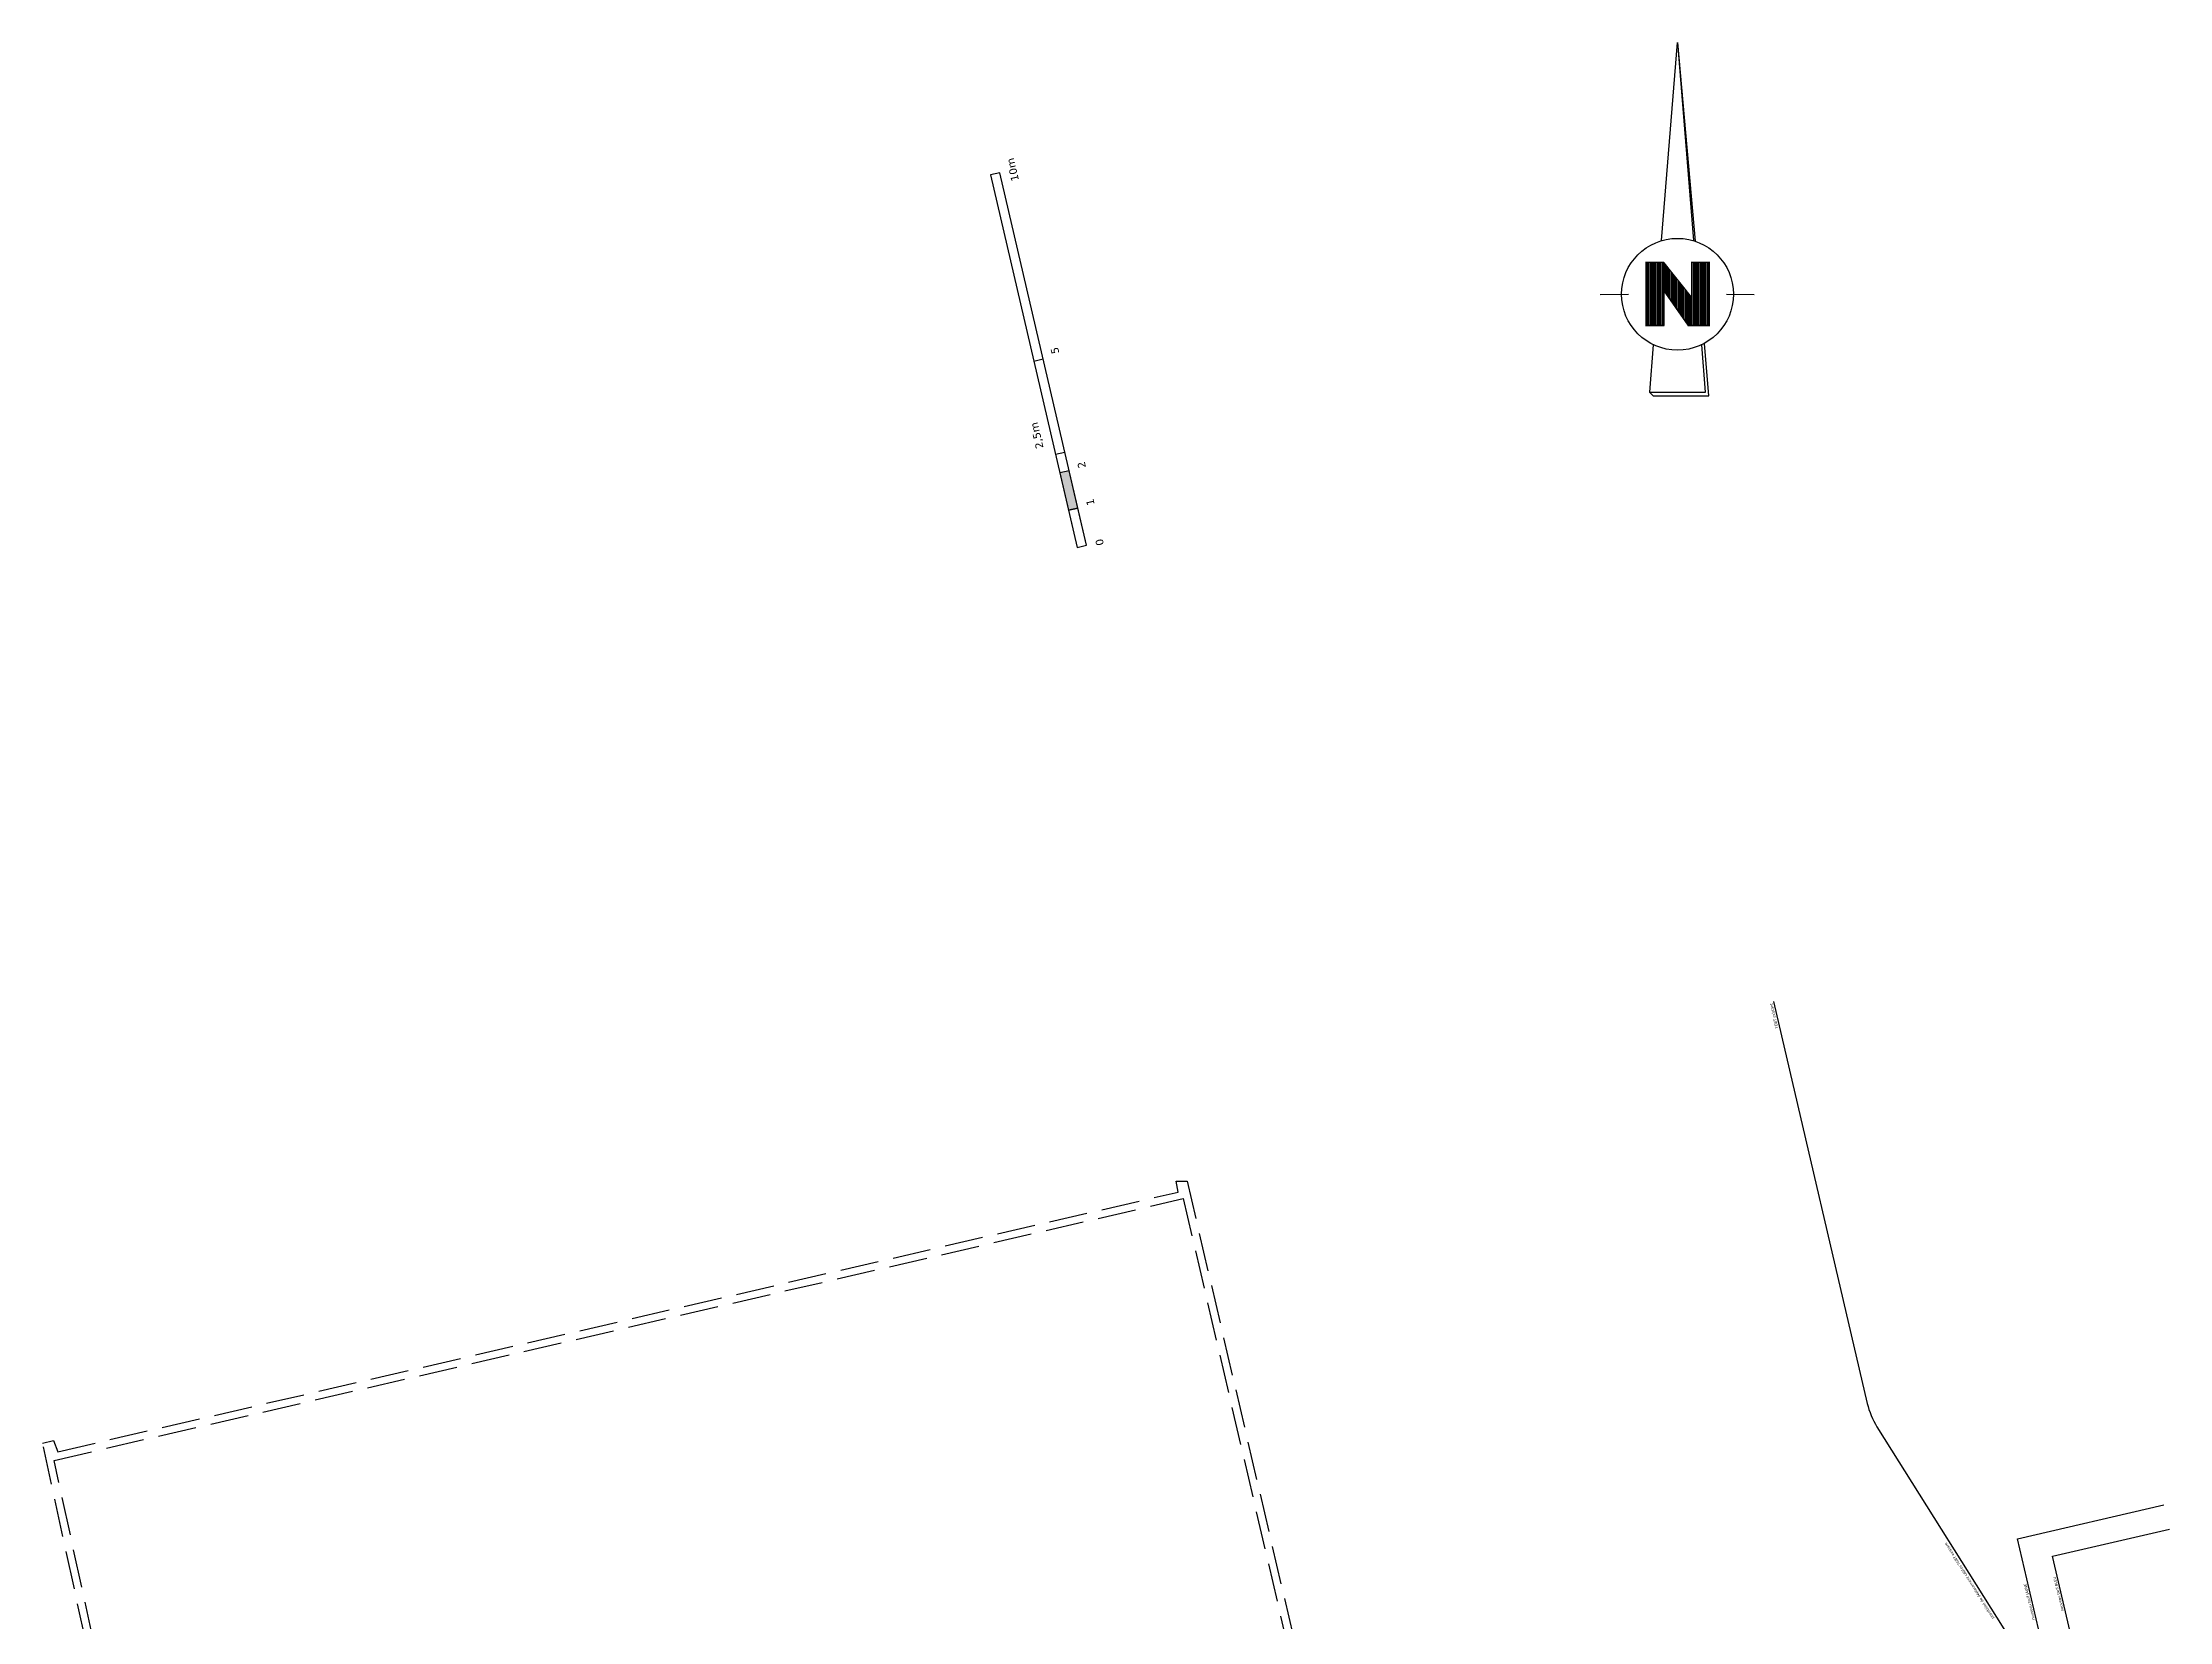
# Model space of a CAD drawing. Header units: metres. Extents: x 596002 to 596090, y 139647 to 139768.
# Drawn here: x 596018.8 to 596074.3, y 139727 to 139768.2 of the extents above; entities that cross this region are included whole.
import ezdxf

# ---------------------------------------------------------------- set-up
doc = ezdxf.new("R2010")
doc.units = ezdxf.units.M
doc.header["$MEASUREMENT"] = 0
doc.linetypes.add('02', pattern=[0.28, 0.2, -0.08])
doc.layers.add('10-TRACE-CONSTRUC-2', color=91, linetype='Continuous', plot=False)
doc.styles.add('locaux 20', font='verdana.ttf', dxfattribs={"height": 0.07})
doc.styles.add('locaux 200', font='verdana.ttf', dxfattribs={"height": 0.35})

# ---------------------------------------------------------------- blocks, each defined once
blk = doc.blocks.new('Nord1')
at = {"color": 0, "linetype": 'Continuous'}
for p, q in [((0, 0), (0.154, -1.731)), ((-0.673, -2.194), (-0.426, -2.193)), ((0.426, -2.193), (0.667, -2.194)), ((0.274, -3.077), (0.234, -2.621)), ((-0.244, -3.046), (-0.213, -3.077)), ((-0.213, -3.077), (0.274, -3.077))]:
    blk.add_line(p, q, dxfattribs=at)
for points in [[(-0.138, -1.726), (0, 0), (0.138, -1.726)], [(-0.266, -1.916), (-0.266, -2.465)], [(-0.254, -1.916), (-0.254, -2.465)], [(-0.242, -1.916), (-0.242, -2.465)], [(-0.23, -1.916), (-0.23, -2.465)], [(-0.218, -1.916), (-0.218, -2.465)], [(-0.206, -1.916), (-0.206, -2.465)], [(-0.193, -1.916), (-0.193, -2.465)], [(-0.181, -1.916), (-0.181, -2.465)], [(-0.169, -1.916), (-0.169, -2.465)], [(-0.157, -1.916), (-0.157, -2.465)], [(-0.145, -1.916), (-0.145, -2.465)], [(-0.132, -1.916), (-0.132, -2.465)], [(-0.12, -1.916), (-0.12, -2.16)], [(-0.108, -1.932), (-0.108, -2.178)], [(-0.096, -1.947), (-0.096, -2.195)], [(-0.084, -1.962), (-0.084, -2.212)], [(-0.072, -1.977), (-0.072, -2.23)], [(-0.059, -1.993), (-0.059, -2.247)], [(-0.047, -2.008), (-0.047, -2.264)], [(-0.035, -2.023), (-0.035, -2.282)], [(0.136, -1.916), (0.136, -2.465)], [(0.148, -1.916), (0.148, -2.465)], [(0.16, -1.916), (0.16, -2.465)], [(0.172, -1.916), (0.172, -2.465)], [(0.184, -1.916), (0.184, -2.465)], [(0.197, -1.916), (0.197, -2.465)], [(0.209, -1.916), (0.209, -2.465)], [(0.221, -1.916), (0.221, -2.465)], [(0.233, -1.916), (0.233, -2.465)], [(0.245, -1.916), (0.245, -2.465)], [(0.257, -1.916), (0.257, -2.465)], [(0.27, -1.916), (0.27, -2.465)], [(-0.12, -2.16), (-0.12, -2.465)], [(-0.023, -2.038), (-0.023, -2.3)], [(-0.011, -2.053), (-0.011, -2.317)], [(0.002, -2.069), (0.002, -2.334)], [(0.014, -2.084), (0.014, -2.352)], [(0.026, -2.099), (0.026, -2.369)], [(0.038, -2.114), (0.038, -2.386)], [(0.05, -2.13), (0.05, -2.404)], [(0.063, -2.145), (0.063, -2.421)], [(0.075, -2.16), (0.075, -2.439)], [(0.087, -2.175), (0.087, -2.456)], [(0.099, -2.191), (0.099, -2.465)], [(0.111, -2.206), (0.111, -2.465)], [(0.123, -2.221), (0.123, -2.465)], [(-0.211, -2.633), (-0.244, -3.046), (0.244, -3.046), (0.211, -2.633)]]:
    blk.add_lwpolyline(points, dxfattribs=at)
at = {"color": 0, "linetype": 'Continuous', "const_width": 0.0122}
blk.add_lwpolyline([(-0.12, -2.465), (-0.12, -2.16), (0.093, -2.465), (0.276, -2.465), (0.276, -1.916), (0.123, -1.916), (0.123, -2.221), (-0.12, -1.916), (-0.273, -1.916), (-0.273, -2.465), (-0.12, -2.465)], close=True, dxfattribs=at)
at = {"color": 0, "linetype": 'Continuous'}
blk.add_circle((0, -2.193), 0.487, dxfattribs=at)

msp = doc.modelspace()

# ---------------------------------------------------------------- hatches: boundary and pattern name
at = {"layer": '10-TRACE-CONSTRUC-2'}
h = msp.add_hatch(color=256, dxfattribs=at)
h.dxf.hatch_style = 1
h.paths.add_polyline_path([(596045.812, 139756.056), (596045.585, 139757.03), (596045.342, 139756.973), (596045.569, 139755.999)])

# ---------------------------------------------------------------- linework, layer by layer
for p, q in [((596044.661, 139759.895), (596044.904, 139759.952)), ((596045.228, 139757.46), (596045.472, 139757.517))]:
    msp.add_line(p, q, dxfattribs=at)
for points in [[(596043.526, 139764.764), (596045.796, 139755.026), (596046.039, 139755.082), (596043.769, 139764.821)], [(596045.812, 139756.056), (596045.585, 139757.03), (596045.342, 139756.973), (596045.569, 139755.999)], [(596046.039, 139755.082), (596045.812, 139756.056), (596045.569, 139755.999), (596045.796, 139755.026)]]:
    msp.add_lwpolyline(points, close=True, dxfattribs=at)
msp.add_lwpolyline([(596063.988, 139743.155), (596066.435, 139732.654, 0.083004), (596066.689, 139732.045), (596070.385, 139726.153, -0.083004), (596070.639, 139725.544), (596070.674, 139725.394)], format="xyb", dxfattribs=at)
at = {"layer": '10-TRACE-CONSTRUC-2', "linetype": '02', "ltscale": 5}
for points in [[(596048.428, 139738.18), (596048.38, 139738.46), (596048.664, 139738.46), (596053.474, 139717.82), (596053.089, 139717.715), (596053.036, 139717.946), (596023.739, 139711.357), (596023.773, 139711.041), (596023.477, 139710.968), (596022.432, 139715.687), (596019.894, 139726.44), (596018.764, 139731.616), (596019.051, 139731.685), (596019.162, 139731.392)], [(596048.564, 139738.006), (596053.183, 139718.184), (596023.559, 139711.522), (596022.627, 139715.732), (596020.089, 139726.484), (596019.067, 139731.165)]]:
    msp.add_lwpolyline(points, close=True, dxfattribs=at)
at = {"layer": '10-TRACE-CONSTRUC-2'}
for points in [[(596071.032, 139726.241), (596070.363, 139729.114), (596074.183, 139730.005)], [(596071.794, 139726.419), (596071.272, 139728.659), (596074.33, 139729.372)]]:
    msp.add_lwpolyline(points, dxfattribs=at)

# ---------------------------------------------------------------- block references
at = {"layer": '10-TRACE-CONSTRUC-2', "xscale": 3, "yscale": 3, "zscale": 3}
msp.add_blockref('Nord1', (596061.477, 139768.223), dxfattribs=at)

# ---------------------------------------------------------------- texts
at = {"layer": '10-TRACE-CONSTRUC-2'}
for s, insert, char_height, width, attachment_point, rotation, style in [('10m', (596044.11, 139764.901), 0.2, 0.41456, 5, 103.1213, 'locaux 200'), ('5', (596045.212, 139760.172), 0.2, 0.41456, 5, 103.1213, 'locaux 200'), ('2,5m', (596044.754, 139757.955), 0.2, 0.41456, 5, 103.1213, 'locaux 200'), ('2', (596045.909, 139757.183), 0.2, 0.41456, 5, 103.1213, 'locaux 200'), ('1', (596046.136, 139756.209), 0.2, 0.41456, 5, 103.1213, 'locaux 200'), ('0', (596046.38, 139755.162), 0.2, 0.41456, 5, 103.1213, 'locaux 200'), ('TGBT existant', (596063.92, 139743.112), 0.07, 1.15877, 6, 103.1213, 'locaux 20'), ('possibilité de déplacement câbles TGBT existant ', (596068.488, 139729.014), 0.07, 2.4349, 6, 122.1008, 'locaux 20'), ('nouveau tarif JAUNE', (596070.563, 139727.946), 0.07, 1.19353, 6, 103.1213, 'locaux 20'), ('nouveau tarif BLEU', (596071.324, 139728.123), 0.07, 1.19353, 6, 103.1213, 'locaux 20')]:
    msp.add_mtext(s, dxfattribs=dict(at, insert=insert, char_height=char_height, width=width, attachment_point=attachment_point, rotation=rotation, style=style))

doc.saveas('drawing.dxf')
